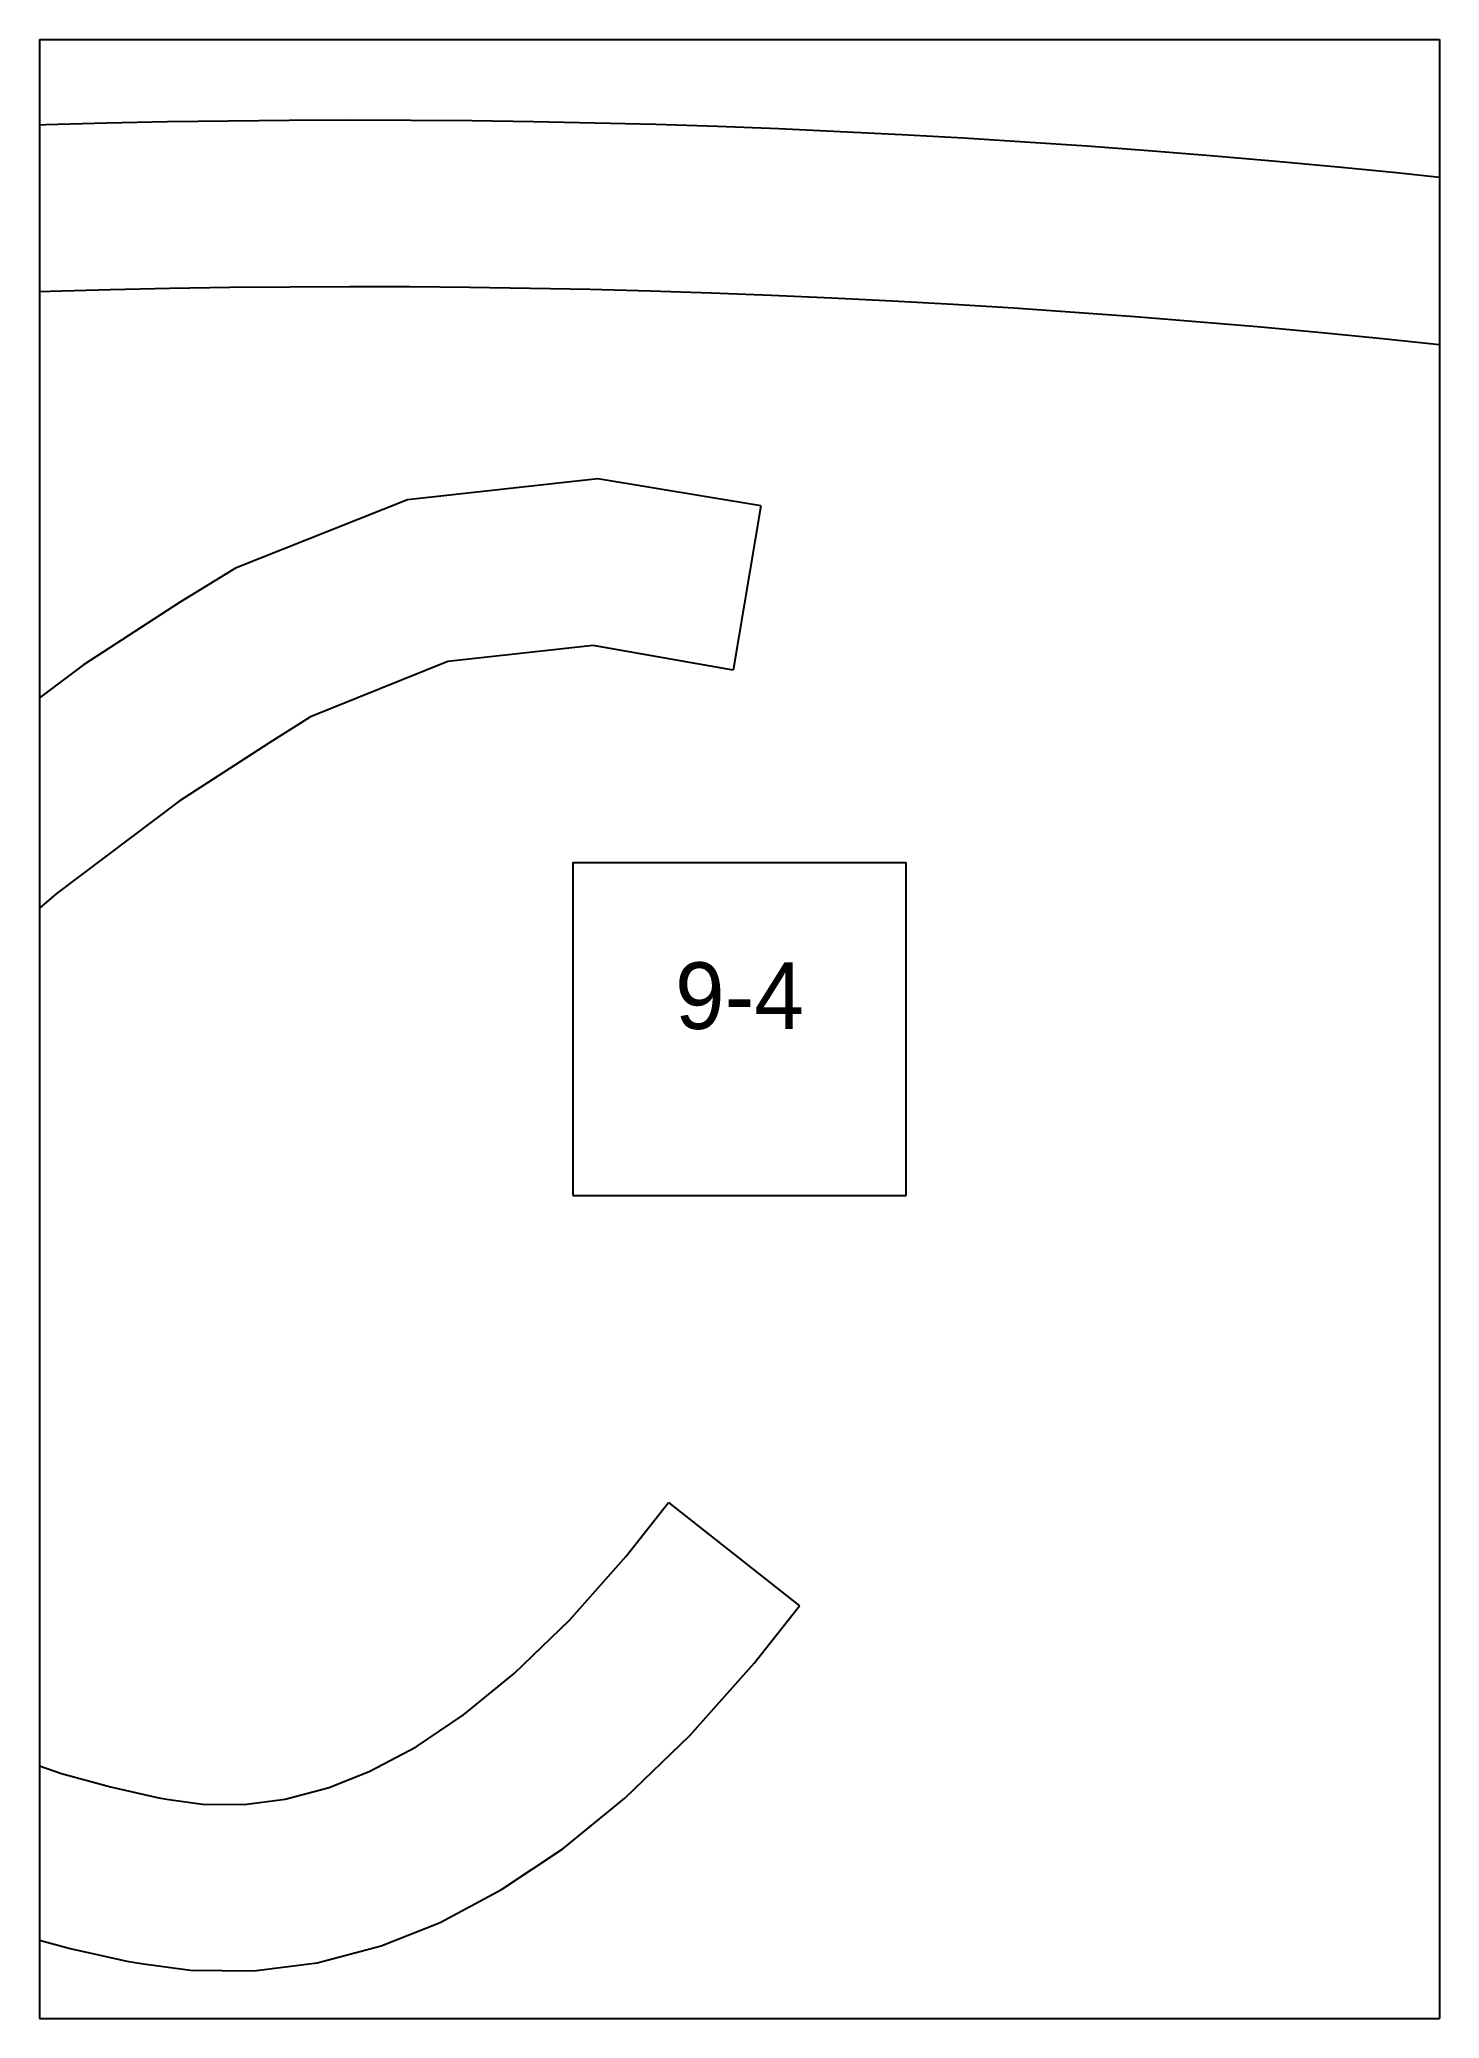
# Paper-space layout 'Plan 9-4' of a CAD drawing. Header units: metres, sheet in millimetres. Extents: x 0 to 210, y 0 to 297.
# The model-space entities are those that its viewports show. They can reach past a viewport. Long polylines and large blocks are cut down to what shows.
import ezdxf
from ezdxf.enums import TextEntityAlignment as Align

# ---------------------------------------------------------------- set-up
doc = ezdxf.new("R2010")
doc.units = ezdxf.units.M
for name, color, linetype in [('default', 7, 'Continuous'), ('TEXTLAYER', 7, 'Continuous'), ('VIEWPORTS', 7, 'Continuous')]:
    doc.layers.add(name, color=color, linetype=linetype)

msp = doc.modelspace()

# ---------------------------------------------------------------- linework, layer by layer
at = {"color": 9}
for p, q in [((630, -2079), (630, -2376)), ((630, -2079), (630, -2376)), ((840, -2079), (840, -2376)), ((840, -2079), (840, -2376)), ((420, -2376), (630, -2376)), ((420, -2376), (630, -2376)), ((630, -2376), (840, -2376)), ((630, -2376), (630, -2673)), ((630, -2376), (840, -2376)), ((630, -2376), (630, -2673)), ((840, -2376), (1050, -2376)), ((840, -2376), (840, -2673)), ((840, -2376), (1050, -2376)), ((840, -2376), (840, -2673)), ((710, -2499.5), (760, -2499.5)), ((710, -2499.5), (710, -2549.5)), ((760, -2549.5), (760, -2499.5)), ((710, -2549.5), (760, -2549.5)), ((420, -2673), (630, -2673)), ((420, -2673), (630, -2673)), ((630, -2673), (840, -2673)), ((630, -2673), (630, -2970)), ((630, -2673), (840, -2673)), ((630, -2673), (630, -2970)), ((840, -2673), (1050, -2673)), ((840, -2673), (840, -2970)), ((840, -2673), (1050, -2673)), ((840, -2673), (840, -2970))]:
    msp.add_line(p, q, dxfattribs=at)
at = {"layer": 'default', "color": 7, "linetype": 'Continuous'}
for p, q in [((621.84, -2389.04), (630.94, -2388.75)), ((630.94, -2388.75), (640.05, -2388.5)), ((640.05, -2388.5), (649.17, -2388.31)), ((649.17, -2388.31), (658.3, -2388.18)), ((658.3, -2388.18), (667.44, -2388.09)), ((667.44, -2388.09), (676.59, -2388.06)), ((676.59, -2388.06), (685.75, -2388.09)), ((685.75, -2388.09), (694.91, -2388.16)), ((694.91, -2388.16), (704.09, -2388.3)), ((704.09, -2388.3), (713.28, -2388.48)), ((713.28, -2388.48), (722.47, -2388.72)), ((722.47, -2388.72), (731.68, -2389.02)), ((731.68, -2389.02), (740.89, -2389.37)), ((740.89, -2389.37), (750.11, -2389.78)), ((750.11, -2389.78), (759.35, -2390.24)), ((759.35, -2390.24), (768.59, -2390.76)), ((768.59, -2390.76), (777.84, -2391.33)), ((777.84, -2391.33), (787.11, -2391.96)), ((787.11, -2391.96), (796.38, -2392.64)), ((796.38, -2392.64), (805.66, -2393.39)), ((805.66, -2393.39), (814.95, -2394.19)), ((814.95, -2394.19), (824.25, -2395.04)), ((824.25, -2395.04), (833.56, -2395.95)), ((833.56, -2395.95), (842.88, -2396.93)), ((622.65, -2414.03), (631.61, -2413.74)), ((631.61, -2413.74), (640.57, -2413.5)), ((640.57, -2413.5), (649.55, -2413.31)), ((649.55, -2413.31), (658.53, -2413.17)), ((658.53, -2413.17), (667.52, -2413.09)), ((667.52, -2413.09), (676.52, -2413.06)), ((676.52, -2413.06), (685.54, -2413.08)), ((685.54, -2413.08), (694.56, -2413.16)), ((694.56, -2413.16), (703.58, -2413.29)), ((703.58, -2413.29), (712.62, -2413.47)), ((712.62, -2413.47), (721.67, -2413.71)), ((721.67, -2413.71), (730.73, -2414)), ((730.73, -2414), (739.79, -2414.35)), ((739.79, -2414.35), (748.87, -2414.75)), ((748.87, -2414.75), (757.95, -2415.2)), ((757.95, -2415.2), (767.05, -2415.71)), ((767.05, -2415.71), (776.15, -2416.27)), ((776.15, -2416.27), (785.26, -2416.89)), ((785.26, -2416.89), (794.38, -2417.56)), ((794.38, -2417.56), (803.52, -2418.29)), ((803.52, -2418.29), (812.66, -2419.08)), ((812.66, -2419.08), (821.81, -2419.92)), ((821.81, -2419.92), (830.97, -2420.82)), ((830.97, -2420.82), (840.14, -2421.78)), ((840.14, -2421.78), (849.32, -2422.79)), ((713.76, -2441.94), (685.19, -2445.09)), ((738.19, -2445.97), (713.76, -2441.94)), ((685.19, -2445.09), (659.38, -2455.31)), ((738.19, -2445.97), (734.03, -2470.62)), ((659.38, -2455.31), (650.97, -2460.47)), ((650.97, -2460.47), (636.58, -2469.84)), ((713.05, -2466.93), (691.24, -2469.35)), ((734.03, -2470.62), (713.05, -2466.93)), ((636.58, -2469.84), (616.73, -2484.81)), ((691.24, -2469.35), (670.62, -2477.64)), ((670.62, -2477.64), (664.37, -2481.58)), ((664.37, -2481.58), (650.93, -2490.31)), ((650.93, -2490.31), (632.49, -2504.21)), ((632.49, -2504.21), (616.43, -2518.25)), ((718.02, -2603.62), (724.35, -2595.59)), ((724.35, -2595.59), (743.98, -2611.06)), ((724.35, -2595.59), (724.35, -2595.59)), ((709.51, -2613.22), (718.02, -2603.62)), ((701.21, -2621.25), (709.51, -2613.22)), ((737.2, -2619.66), (743.98, -2611.06)), ((743.98, -2611.06), (743.98, -2611.06)), ((693.61, -2627.44), (701.21, -2621.25)), ((727.56, -2630.52), (737.2, -2619.66)), ((686.48, -2632.23), (693.61, -2627.44)), ((717.8, -2639.95), (727.56, -2630.52)), ((626.17, -2633.7), (633.27, -2636.25)), ((679.56, -2635.91), (686.48, -2632.23)), ((633.27, -2636.25), (640.63, -2638.24)), ((673.42, -2638.35), (679.56, -2635.91)), ((640.63, -2638.24), (647.91, -2639.88)), ((647.91, -2639.88), (649.37, -2640.12)), ((649.37, -2640.12), (654.43, -2640.84)), ((660.67, -2640.9), (666.86, -2640.11)), ((666.86, -2640.11), (673.42, -2638.35)), ((708.48, -2647.53), (717.8, -2639.95)), ((654.43, -2640.84), (660.67, -2640.9)), ((699.32, -2653.67), (708.48, -2647.53)), ((690.07, -2658.59), (699.32, -2653.67)), ((625.78, -2660.1), (634.6, -2662.51)), ((681.26, -2662.09), (690.07, -2658.59)), ((634.6, -2662.51), (643.11, -2664.41)), ((671.66, -2664.64), (681.26, -2662.09)), ((643.11, -2664.41), (645.61, -2664.83)), ((645.61, -2664.83), (652.63, -2665.77)), ((652.63, -2665.77), (662.15, -2665.85)), ((662.15, -2665.85), (671.66, -2664.64))]:
    msp.add_line(p, q, dxfattribs=at)

# ---------------------------------------------------------------- texts
at = {"layer": 'TEXTLAYER', "color": 1}
msp.add_text('9-4', height=10, dxfattribs=at).set_placement((735, -2524.5), align=Align.CENTER)

psp = doc.layouts.new('Plan 9-4')

# ---------------------------------------------------------------- viewports
at = {"layer": 'VIEWPORTS'}
psp.add_viewport(center=(105, 148.5), size=(210, 297), view_center_point=(735, -2524.5), view_height=297, dxfattribs=at)

doc.saveas('drawing.dxf')
